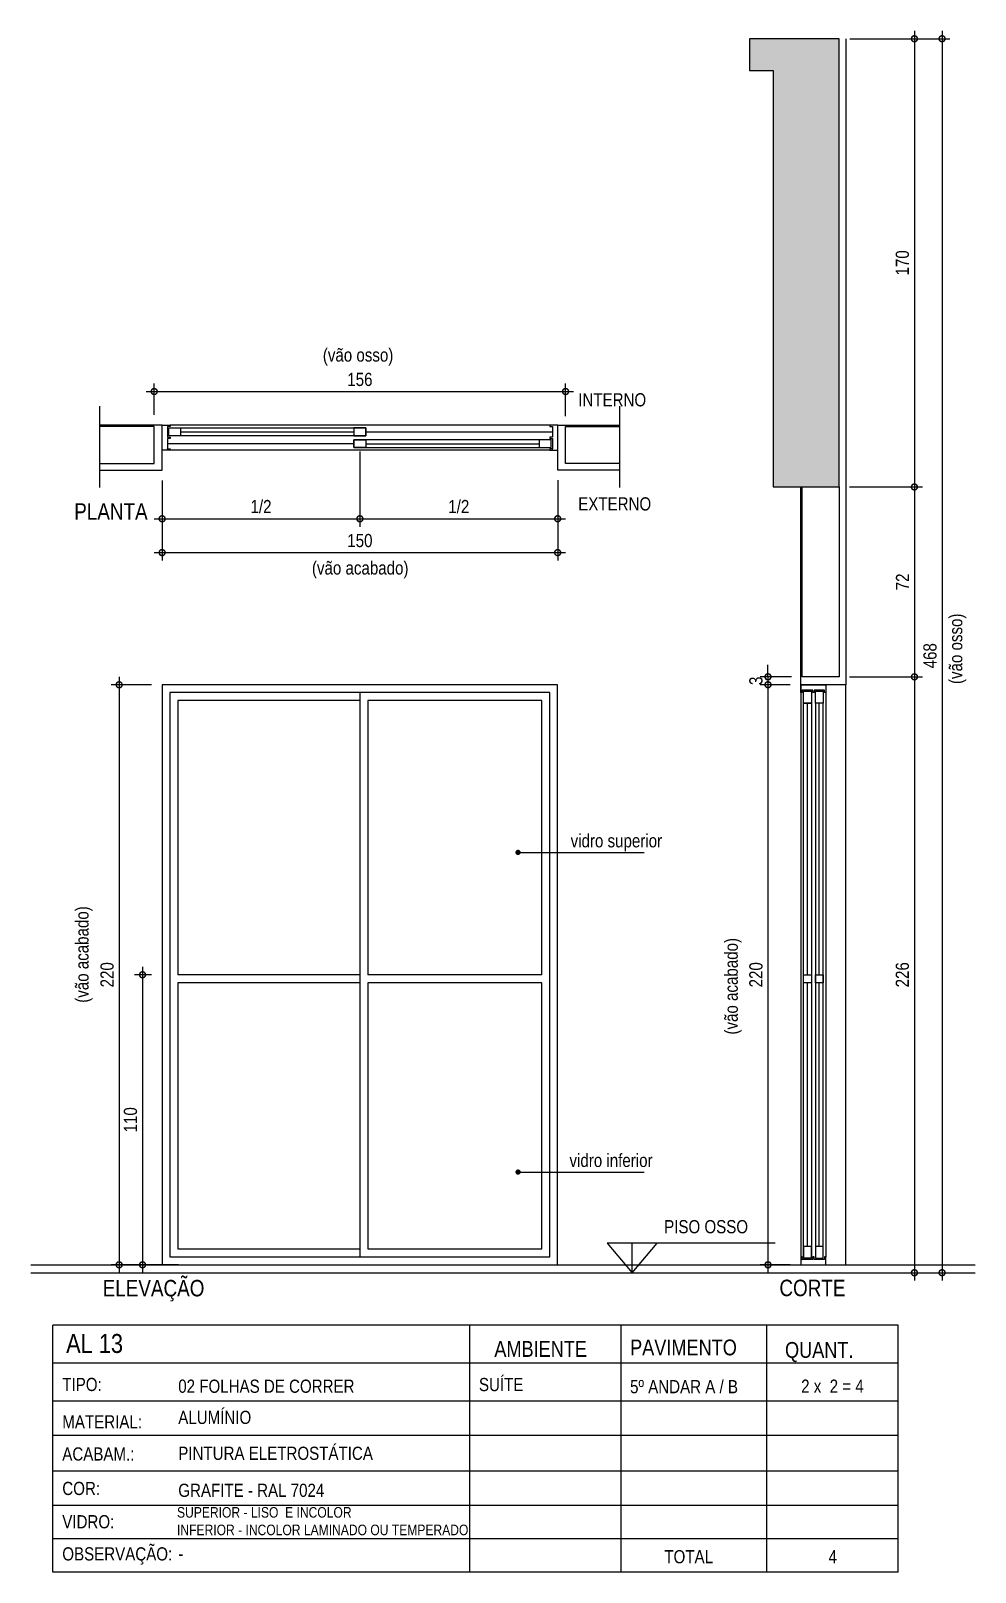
# Model space of a CAD drawing. Header units: metres. Extents: x -0.2 to 51.6, y -20.8 to 5.5.
# Drawn here: x 0 to 3.58, y -6.66 to -0.81 of the extents above; entities that cross this region are included whole.
import ezdxf

# ---------------------------------------------------------------- set-up
doc = ezdxf.new("R2010")
doc.units = ezdxf.units.M
for name, color, linetype in [('AR-CAIXILHO', 1, 'Continuous'), ('ARQ-ALV ACAB', 4, 'Continuous'), ('ARQ-ALV OSSO', 5, 'Continuous'), ('ARQ-AUX', 7, 'Continuous'), ('ARQ-AUX1 @ 1', 1, 'Continuous'), ('ARQ-AUX2', 2, 'Continuous'), ('ARQ-CAX', 1, 'Continuous'), ('ARQ-DIM', 2, 'Continuous'), ('ARQ-ENCH', 1, 'Continuous'), ('ARQ-SIM', 1, 'Continuous'), ('ARQ-TXT', 2, 'Continuous'), ('ARQ-TXT01', 2, 'Continuous'), ('ES-CORTE', 2, 'Continuous')]:
    doc.layers.add(name, color=color, linetype=linetype)
doc.styles.add('Adesa', font='ARIALN.TTF')
doc.styles.add('ROMANS', font='romans', dxfattribs={"height": 0.2})
doc.dimstyles.new('1-25ARQ', dxfattribs={"dimscale": 0.25, "dimtxt": 0.2, "dimasz": 0.08, "dimexe": 0.16, "dimexo": 0.1, "dimgap": 0.1, "dimtad": 1, "dimzin": 4, "dimdsep": 46, "dimtxsty": 'ROMANS', "dimblk": 'DOT', "dimcen": 0.1, "dimclrd": 1, "dimclre": 1, "dimclrt": 3, "dimadec": 0, "dimazin": 0, "dimtfac": 1, "dimtix": 1, "dimtmove": 2, "dimatfit": 3, "dimldrblk": 'DOT', "dimfxl": 1, "dimtolj": 1, "dimtzin": 4, "dimlwd": -1, "dimlwe": -1, "dimarcsym": 0})
doc.dimstyles.new('ADESA 1-0025', dxfattribs={"dimtxt": 0.05, "dimasz": 0.045, "dimexe": 0.03, "dimexo": 0.04, "dimgap": 0.02, "dimtad": 1, "dimtoh": 1, "dimdec": 0, "dimlfac": 100, "dimzin": 4, "dimtxsty": 'Adesa', "dimblk": 'DOTSMALL', "dimcen": 1, "dimdle": 0.03, "dimclrd": 1, "dimclre": 1, "dimclrt": 256, "dimazin": 1, "dimtm": 1e-09, "dimtfac": 1, "dimtdec": 0, "dimtix": 1, "dimtmove": 2, "dimatfit": 0, "dimldrblk": 'DOTSMALL', "dimfxl": 0.8, "dimtvp": 2, "dimtolj": 1, "dimtzin": 0, "dimarcsym": 0})

# ---------------------------------------------------------------- blocks, each defined once
blk = doc.blocks.new('_DotSmall')
at = {"color": 0, "linetype": 'ByBlock', "const_width": 0.5}
blk.add_lwpolyline([(-0.0625, 0, 1), (0.0625, 0, 1)], format="xyb", close=True, dxfattribs=at)
blk = doc.blocks.new('*D212')
at = {"layer": 'ARQ-DIM', "color": 1, "lineweight": -2, "transparency": 16777216}
for p, q in [((0.4979, -2.5203), (0.4979, -2.8234)), ((1.9979, -2.5203), (1.9979, -2.8234)), ((0.4679, -2.7934), (2.0279, -2.7934))]:
    blk.add_line(p, q, dxfattribs=at)
at = {"layer": 'Defpoints', "color": 0, "transparency": 16777216}
for p in [(0.4979, -2.4803), (1.9979, -2.4803), (1.9979, -2.7934)]:
    blk.add_point(p, dxfattribs=at)
at = {"layer": 'ARQ-DIM', "color": 1, "lineweight": -2, "transparency": 16777216, "xscale": 0.045, "yscale": 0.045, "zscale": 0.045, "rotation": 180}
blk.add_blockref('_DotSmall', (0.4979, -2.7934), dxfattribs=at)
at = {"layer": 'ARQ-DIM', "color": 1, "lineweight": -2, "transparency": 16777216, "xscale": 0.045, "yscale": 0.045, "zscale": 0.045}
blk.add_blockref('_DotSmall', (1.9979, -2.7934), dxfattribs=at)
at = {"layer": 'ARQ-DIM', "transparency": 16777216, "insert": (1.2479, -2.7479), "char_height": 0.05, "attachment_point": 5, "style": 'Adesa'}
blk.add_mtext('\\A1;150', dxfattribs=at)
blk = doc.blocks.new('*D204')
at = {"layer": 'ARQ-DIM', "color": 1, "lineweight": -2, "transparency": 16777216}
for p, q in [((0.3349, -3.2645), (0.3349, -5.5245)), ((0.4579, -3.2945), (0.3049, -3.2945)), ((0.4579, -5.4945), (0.3049, -5.4945))]:
    blk.add_line(p, q, dxfattribs=at)
at = {"layer": 'Defpoints', "color": 0, "transparency": 16777216}
for p in [(0.4979, -3.2945), (0.3349, -5.4945), (0.4979, -5.4945)]:
    blk.add_point(p, dxfattribs=at)
at = {"layer": 'ARQ-DIM', "color": 1, "lineweight": -2, "transparency": 16777216, "xscale": 0.045, "yscale": 0.045, "zscale": 0.045}
for p, rotation in [((0.3349, -3.2945), 90), ((0.3349, -5.4945), 270)]:
    blk.add_blockref('_DotSmall', p, dxfattribs=dict(at, rotation=rotation))
at = {"layer": 'ARQ-DIM', "transparency": 16777216, "insert": (0.2894, -4.3945), "char_height": 0.05, "attachment_point": 5, "rotation": 90, "style": 'Adesa'}
blk.add_mtext('\\A1;220', dxfattribs=at)
blk = doc.blocks.new('*D213')
at = {"layer": 'ARQ-DIM', "color": 1, "lineweight": -2, "transparency": 16777216}
for p, q in [((0.4679, -2.2703), (0.4679, -2.1524)), ((2.0279, -2.2753), (2.0279, -2.1524)), ((0.4379, -2.1824), (2.0579, -2.1824))]:
    blk.add_line(p, q, dxfattribs=at)
at = {"layer": 'Defpoints', "color": 0, "transparency": 16777216}
for p in [(2.0279, -2.1824), (0.4679, -2.3103), (2.0279, -2.3153)]:
    blk.add_point(p, dxfattribs=at)
at = {"layer": 'ARQ-DIM', "color": 1, "lineweight": -2, "transparency": 16777216, "xscale": 0.045, "yscale": 0.045, "zscale": 0.045, "rotation": 180}
blk.add_blockref('_DotSmall', (0.4679, -2.1824), dxfattribs=at)
at = {"layer": 'ARQ-DIM', "color": 1, "lineweight": -2, "transparency": 16777216, "xscale": 0.045, "yscale": 0.045, "zscale": 0.045}
blk.add_blockref('_DotSmall', (2.0279, -2.1824), dxfattribs=at)
at = {"layer": 'ARQ-DIM', "transparency": 16777216, "insert": (1.2479, -2.1369), "char_height": 0.05, "attachment_point": 5, "style": 'Adesa'}
blk.add_mtext('\\A1;156', dxfattribs=at)
blk = doc.blocks.new('*D205')
at = {"layer": 'ARQ-DIM', "color": 1, "lineweight": -2, "transparency": 16777216}
for p, q in [((1.2479, -2.4103), (1.2479, -2.695)), ((0.4979, -2.5454), (0.4979, -2.695)), ((0.4679, -2.665), (1.2779, -2.665))]:
    blk.add_line(p, q, dxfattribs=at)
at = {"layer": 'Defpoints', "color": 0, "transparency": 16777216}
for p in [(1.2479, -2.3703), (0.4979, -2.5054), (1.2479, -2.665)]:
    blk.add_point(p, dxfattribs=at)
at = {"layer": 'ARQ-DIM', "color": 1, "lineweight": -2, "transparency": 16777216, "xscale": 0.045, "yscale": 0.045, "zscale": 0.045, "rotation": 180}
blk.add_blockref('_DotSmall', (0.4979, -2.665), dxfattribs=at)
at = {"layer": 'ARQ-DIM', "color": 1, "lineweight": -2, "transparency": 16777216, "xscale": 0.045, "yscale": 0.045, "zscale": 0.045}
blk.add_blockref('_DotSmall', (1.2479, -2.665), dxfattribs=at)
at = {"layer": 'ARQ-DIM', "transparency": 16777216, "insert": (0.8729, -2.6191), "char_height": 0.05, "attachment_point": 5, "style": 'Adesa'}
blk.add_mtext('\\A1;1/2', dxfattribs=at)
blk = doc.blocks.new('*D206')
at = {"layer": 'ARQ-DIM', "color": 1, "lineweight": -2, "transparency": 16777216}
for p, q in [((1.2479, -2.4103), (1.2479, -2.695)), ((1.9979, -2.518), (1.9979, -2.695)), ((1.2179, -2.665), (2.0279, -2.665))]:
    blk.add_line(p, q, dxfattribs=at)
at = {"layer": 'Defpoints', "color": 0, "transparency": 16777216}
for p in [(1.2479, -2.3703), (1.9979, -2.478), (1.9979, -2.665)]:
    blk.add_point(p, dxfattribs=at)
at = {"layer": 'ARQ-DIM', "color": 1, "lineweight": -2, "transparency": 16777216, "xscale": 0.045, "yscale": 0.045, "zscale": 0.045, "rotation": 180}
blk.add_blockref('_DotSmall', (1.2479, -2.665), dxfattribs=at)
at = {"layer": 'ARQ-DIM', "color": 1, "lineweight": -2, "transparency": 16777216, "xscale": 0.045, "yscale": 0.045, "zscale": 0.045}
blk.add_blockref('_DotSmall', (1.9979, -2.665), dxfattribs=at)
at = {"layer": 'ARQ-DIM', "transparency": 16777216, "insert": (1.6229, -2.6191), "char_height": 0.05, "attachment_point": 5, "style": 'Adesa'}
blk.add_mtext('\\A1;1/2', dxfattribs=at)
blk = doc.blocks.new('*D207')
at = {"layer": 'ARQ-DIM', "color": 1, "lineweight": -2, "transparency": 16777216}
for p, q in [((0.4236, -4.3645), (0.4236, -5.5245)), ((0.4579, -4.3945), (0.3936, -4.3945)), ((0.5595, -5.4945), (0.3936, -5.4945))]:
    blk.add_line(p, q, dxfattribs=at)
at = {"layer": 'Defpoints', "color": 0, "transparency": 16777216}
for p in [(0.4979, -4.3945), (0.4236, -5.4945), (0.5995, -5.4945)]:
    blk.add_point(p, dxfattribs=at)
at = {"layer": 'ARQ-DIM', "color": 1, "lineweight": -2, "transparency": 16777216, "xscale": 0.045, "yscale": 0.045, "zscale": 0.045}
for p, rotation in [((0.4236, -4.3945), 90), ((0.4236, -5.4945), 270)]:
    blk.add_blockref('_DotSmall', p, dxfattribs=dict(at, rotation=rotation))
at = {"layer": 'ARQ-DIM', "transparency": 16777216, "insert": (0.378, -4.9445), "char_height": 0.05, "attachment_point": 5, "rotation": 90, "style": 'Adesa'}
blk.add_mtext('\\A1;110', dxfattribs=at)
blk = doc.blocks.new('*D208')
at = {"layer": 'ARQ-DIM', "color": 1, "lineweight": -2, "transparency": 16777216}
for p, q in [((3.3508, -0.8145), (3.3508, -2.5745)), ((3.1056, -0.8445), (3.3808, -0.8445)), ((3.1051, -2.5445), (3.3808, -2.5445))]:
    blk.add_line(p, q, dxfattribs=at)
at = {"layer": 'Defpoints', "color": 0, "transparency": 16777216}
for p in [(3.0656, -0.8445), (3.0651, -2.5445), (3.3508, -2.5445)]:
    blk.add_point(p, dxfattribs=at)
at = {"layer": 'ARQ-DIM', "color": 1, "lineweight": -2, "transparency": 16777216, "xscale": 0.045, "yscale": 0.045, "zscale": 0.045}
for p, rotation in [((3.3508, -0.8445), 90), ((3.3508, -2.5445), 270)]:
    blk.add_blockref('_DotSmall', p, dxfattribs=dict(at, rotation=rotation))
at = {"layer": 'ARQ-DIM', "transparency": 16777216, "insert": (3.3053, -1.6945), "char_height": 0.05, "attachment_point": 5, "rotation": 90, "style": 'Adesa'}
blk.add_mtext('\\A1;170', dxfattribs=at)
blk = doc.blocks.new('*D209')
at = {"layer": 'ARQ-DIM', "color": 1, "lineweight": -2, "transparency": 16777216}
for p, q in [((3.3207, -3.2645), (3.3808, -3.2645)), ((3.3508, -3.2345), (3.3508, -5.5545)), ((3.2329, -5.5245), (3.3808, -5.5245))]:
    blk.add_line(p, q, dxfattribs=at)
at = {"layer": 'Defpoints', "color": 0, "transparency": 16777216}
for p in [(3.2807, -3.2645), (3.1929, -5.5245), (3.3508, -5.5245)]:
    blk.add_point(p, dxfattribs=at)
at = {"layer": 'ARQ-DIM', "color": 1, "lineweight": -2, "transparency": 16777216, "xscale": 0.045, "yscale": 0.045, "zscale": 0.045}
for p, rotation in [((3.3508, -3.2645), 90), ((3.3508, -5.5245), 270)]:
    blk.add_blockref('_DotSmall', p, dxfattribs=dict(at, rotation=rotation))
at = {"layer": 'ARQ-DIM', "transparency": 16777216, "insert": (3.3053, -4.3945), "char_height": 0.05, "attachment_point": 5, "rotation": 90, "style": 'Adesa'}
blk.add_mtext('\\A1;226', dxfattribs=at)
blk = doc.blocks.new('*D203')
at = {"layer": 'ARQ-DIM', "color": 1, "lineweight": -2, "transparency": 16777216}
for p, q in [((3.4556, -0.8145), (3.4556, -5.5545)), ((3.3829, -0.8445), (3.4856, -0.8445)), ((3.3468, -5.5245), (3.4856, -5.5245))]:
    blk.add_line(p, q, dxfattribs=at)
at = {"layer": 'Defpoints', "color": 0, "transparency": 16777216}
for p in [(3.3429, -0.8445), (3.3068, -5.5245), (3.4556, -5.5245)]:
    blk.add_point(p, dxfattribs=at)
at = {"layer": 'ARQ-DIM', "color": 1, "lineweight": -2, "transparency": 16777216, "xscale": 0.045, "yscale": 0.045, "zscale": 0.045}
for p, rotation in [((3.4556, -0.8445), 90), ((3.4556, -5.5245), 270)]:
    blk.add_blockref('_DotSmall', p, dxfattribs=dict(at, rotation=rotation))
at = {"layer": 'ARQ-DIM', "transparency": 16777216, "insert": (3.4101, -3.1845), "char_height": 0.05, "attachment_point": 5, "rotation": 90, "style": 'Adesa'}
blk.add_mtext('\\A1;468', dxfattribs=at)
blk = doc.blocks.new('*U18')
at = {"color": 0, "linetype": 'ByBlock', "ltscale": 0.5}
for points in [[(0.02, -0.045), (0.03, -0.045), (0.03, -0.05), (0.02, -0.05), (0.02, -0.09), (0.03, -0.09), (0.03, -0.095), (0.02, -0.095), (0.02, -0.09), (0.03, -0.09), (0.03, -0.095), (0, -0.095), (0, 0), (0.03, 0), (0.03, -0.005), (0.02, -0.005), (0.02, -0.045)], [(1.48, -0.045), (1.47, -0.045), (1.47, -0.05), (1.48, -0.05), (1.48, -0.09), (1.47, -0.09), (1.47, -0.095), (1.48, -0.095), (1.48, -0.09), (1.47, -0.09), (1.47, -0.095), (1.5, -0.095), (1.5, 0), (1.47, 0), (1.47, -0.005), (1.48, -0.005), (1.48, -0.045)], [(0.025, -0.01), (0.07, -0.01), (0.07, -0.04), (0.025, -0.04)], [(0.7725, -0.01), (0.7275, -0.01), (0.7275, -0.04), (0.7725, -0.04)], [(0.7275, -0.055), (0.7725, -0.055), (0.7725, -0.085), (0.7275, -0.085)], [(1.475, -0.055), (1.43, -0.055), (1.43, -0.085), (1.475, -0.085)]]:
    blk.add_lwpolyline(points, close=True, dxfattribs=at)
at = {"color": 8, "linetype": 'ByBlock', "ltscale": 0.5}
for points in [[(1.47, 0), (0.03, 0)], [(0.7725, -0.025), (1.48, -0.025)], [(0.7275, -0.07), (0.02, -0.07)], [(1.47, -0.095), (0.03, -0.095)]]:
    blk.add_lwpolyline(points, dxfattribs=at)
at = {"color": 7, "linetype": 'ByBlock', "ltscale": 0.5}
for points in [[(0.7725, -0.01), (0.7725, -0.04), (0.025, -0.04), (0.025, -0.01)], [(0.7275, -0.055), (0.7275, -0.085), (1.475, -0.085), (1.475, -0.055)]]:
    blk.add_lwpolyline(points, close=True, dxfattribs=at)
for points in [[(0.07, -0.025), (0.7275, -0.025)], [(0.7725, -0.07), (1.43, -0.07)]]:
    blk.add_lwpolyline(points, dxfattribs=at)
blk = doc.blocks.new('*D210')
at = {"layer": 'ARQ-DIM', "color": 1, "lineweight": -2, "transparency": 16777216}
for p, q in [((2.7955, -3.2645), (2.7955, -5.5245)), ((2.8794, -3.2945), (2.7655, -3.2945)), ((2.8801, -5.4945), (2.7655, -5.4945))]:
    blk.add_line(p, q, dxfattribs=at)
at = {"layer": 'Defpoints', "color": 0, "transparency": 16777216}
for p in [(2.9194, -3.2945), (2.7955, -5.4945), (2.9201, -5.4945)]:
    blk.add_point(p, dxfattribs=at)
at = {"layer": 'ARQ-DIM', "color": 1, "lineweight": -2, "transparency": 16777216, "xscale": 0.045, "yscale": 0.045, "zscale": 0.045}
for p, rotation in [((2.7955, -3.2945), 90), ((2.7955, -5.4945), 270)]:
    blk.add_blockref('_DotSmall', p, dxfattribs=dict(at, rotation=rotation))
at = {"layer": 'ARQ-DIM', "transparency": 16777216, "insert": (2.7499, -4.3945), "char_height": 0.05, "attachment_point": 5, "rotation": 90, "style": 'Adesa'}
blk.add_mtext('\\A1;220', dxfattribs=at)
blk = doc.blocks.new('*D211')
at = {"layer": 'ARQ-DIM', "color": 1, "lineweight": -2, "transparency": 16777216}
for p, q in [((2.8844, -3.2645), (2.7655, -3.2645)), ((2.7955, -3.2645), (2.7955, -3.2195)), ((2.7955, -3.2645), (2.7955, -3.2945)), ((2.8794, -3.2945), (2.7655, -3.2945)), ((2.7955, -3.2945), (2.7955, -3.3395))]:
    blk.add_line(p, q, dxfattribs=at)
at = {"layer": 'Defpoints', "color": 0, "transparency": 16777216}
for p in [(2.9244, -3.2645), (2.7955, -3.2945), (2.9194, -3.2945)]:
    blk.add_point(p, dxfattribs=at)
at = {"layer": 'ARQ-DIM', "color": 1, "lineweight": -2, "transparency": 16777216, "xscale": 0.045, "yscale": 0.045, "zscale": 0.045}
for p, rotation in [((2.7955, -3.2645), 270), ((2.7955, -3.2945), 90)]:
    blk.add_blockref('_DotSmall', p, dxfattribs=dict(at, rotation=rotation))
at = {"layer": 'ARQ-DIM', "transparency": 16777216, "insert": (2.7499, -3.2795), "char_height": 0.05, "attachment_point": 5, "rotation": 90, "style": 'Adesa'}
blk.add_mtext('\\A1;3', dxfattribs=at)
blk = doc.blocks.new('*D214')
at = {"layer": 'ARQ-DIM', "color": 1, "lineweight": -2, "transparency": 16777216}
for p, q in [((3.1051, -2.5445), (3.3808, -2.5445)), ((3.3508, -2.5145), (3.3508, -3.2945)), ((3.1051, -3.2645), (3.3808, -3.2645))]:
    blk.add_line(p, q, dxfattribs=at)
at = {"layer": 'Defpoints', "color": 0, "transparency": 16777216}
for p in [(3.0651, -2.5445), (3.0651, -3.2645), (3.3508, -3.2645)]:
    blk.add_point(p, dxfattribs=at)
at = {"layer": 'ARQ-DIM', "color": 1, "lineweight": -2, "transparency": 16777216, "xscale": 0.045, "yscale": 0.045, "zscale": 0.045}
for p, rotation in [((3.3508, -2.5445), 90), ((3.3508, -3.2645), 270)]:
    blk.add_blockref('_DotSmall', p, dxfattribs=dict(at, rotation=rotation))
at = {"layer": 'ARQ-DIM', "transparency": 16777216, "insert": (3.3057, -2.9045), "char_height": 0.05, "attachment_point": 5, "rotation": 90, "style": 'Adesa'}
blk.add_mtext('\\A1;72', dxfattribs=at)
blk = doc.blocks.new('V P 150x220')
for p, q in [((0.06, 1.1), (0.72, 1.1)), ((0.06, 1.07), (0.72, 1.07)), ((0.75, 1.1), (1.44, 1.1)), ((0.75, 1.07), (1.44, 1.07))]:
    blk.add_line(p, q)
for points in [[(0, 2.2), (1.5, 2.2), (1.5, 0), (0, 0)], [(0.03, 2.17), (1.47, 2.17), (1.47, 0.03), (0.03, 0.03)]]:
    blk.add_lwpolyline(points, close=True)
for points in [[(0.75, 2.17), (0.75, 0.03)], [(0.06, 1.1), (0.06, 2.14), (0.72, 2.14)], [(0.72, 2.14), (0.72, 1.1)], [(0.75, 2.14), (1.44, 2.14), (1.44, 1.1)], [(0.72, 0.06), (0.06, 0.06), (0.06, 1.07)], [(0.72, 1.07), (0.72, 0.06)], [(1.44, 1.07), (1.44, 0.06), (0.75, 0.06)]]:
    blk.add_lwpolyline(points)
blk = doc.blocks.new('*U244')
at = {"layer": 'AR-CAIXILHO', "color": 1}
for points in [[(0.01, 1.1), (0.04, 1.1), (0.04, 1.07), (0.01, 1.07)], [(0.055, 1.1), (0.085, 1.1), (0.085, 1.07), (0.055, 1.07)]]:
    blk.add_lwpolyline(points, close=True, dxfattribs=at)
at = {"layer": 'ARQ-CAX', "color": 8, "linetype": 'ByBlock', "ltscale": 0.5}
for points in [[(0, 2.2), (0, 0.03)], [(0.095, 2.2), (0.095, 0.03)]]:
    blk.add_lwpolyline(points, dxfattribs=at)
at = {"layer": 'ARQ-CAX', "linetype": 'ByBlock', "ltscale": 0.5}
for points in [[(0.05, 2.18), (0.05, 2.17), (0.045, 2.17), (0.045, 2.18), (0.005, 2.18), (0.005, 2.17), (0, 2.17), (0, 2.18), (0.005, 2.18), (0.005, 2.17), (0, 2.17), (0, 2.2), (0.095, 2.2), (0.095, 2.17), (0.09, 2.17), (0.09, 2.18), (0.05, 2.18)], [(0.04, 2.175), (0.04, 2.13), (0.01, 2.13), (0.01, 2.175)], [(0.085, 2.175), (0.085, 2.13), (0.055, 2.13), (0.055, 2.175)], [(0.04, 0.025), (0.04, 0.07), (0.01, 0.07), (0.01, 0.025)], [(0.085, 0.025), (0.085, 0.07), (0.055, 0.07), (0.055, 0.025)], [(0.05, 0.02), (0.05, 0.03), (0.045, 0.03), (0.045, 0.02), (0.005, 0.02), (0.005, 0.03), (0, 0.03), (0, 0.02), (0.005, 0.02), (0.005, 0.03), (0, 0.03), (0, 0), (0.095, 0), (0.095, 0.03), (0.09, 0.03), (0.09, 0.02), (0.05, 0.02)]]:
    blk.add_lwpolyline(points, close=True, dxfattribs=at)
at = {"layer": 'ARQ-CAX', "color": 7, "linetype": 'ByBlock', "ltscale": 0.5}
for points in [[(0.04, 0.025), (0.01, 0.025), (0.01, 2.13), (0.04, 2.13)], [(0.085, 2.13), (0.055, 2.13), (0.055, 0.025), (0.085, 0.025)]]:
    blk.add_lwpolyline(points, close=True, dxfattribs=at)
for points in [[(0.025, 1.1), (0.025, 2.13)], [(0.07, 1.1), (0.07, 2.13)], [(0.025, 0.07), (0.025, 1.07)], [(0.07, 0.07), (0.07, 1.07)]]:
    blk.add_lwpolyline(points, dxfattribs=at)
blk = doc.blocks.new('_Dot')
at = {"color": 0, "linetype": 'ByBlock', "lineweight": -2}
blk.add_line((-0.5, 0), (-1, 0), dxfattribs=at)
at = {"color": 0, "linetype": 'ByBlock', "const_width": 0.5}
blk.add_lwpolyline([(-0.25, 0, 1), (0.25, 0, 1)], format="xyb", close=True, dxfattribs=at)
blk = doc.blocks.new('ALUMINIO')
h = blk.add_hatch(color=8)
h.dxf.hatch_style = 1
h.paths.add_polyline_path([(2.8151, -2.5445), (3.0651, -2.5445), (3.0651, -0.8445), (2.7251, -0.8445), (2.7251, -0.9645), (2.8151, -0.9645)])
at = {"color": 8}
blk.add_line((2.7251, -0.8445), (2.7251, -0.9645), dxfattribs=at)
at = {"layer": 'ARQ-ALV ACAB', "ltscale": 0.05}
blk.add_line((0, -5.4945), (3.5812, -5.4945), dxfattribs=at)
at = {"layer": 'ARQ-ALV ACAB'}
blk.add_lwpolyline([(3.0901, -0.8445), (3.0901, -3.2945), (2.9201, -3.2945), (2.9201, -2.5445)], dxfattribs=at)
at = {"layer": 'ARQ-ALV ACAB', "ltscale": 0.05}
for points in [[(0.2632, -2.4803), (0.4979, -2.4803), (0.4979, -2.3103), (0.2622, -2.3103)], [(2.2325, -2.4803), (1.9979, -2.4803), (1.9979, -2.3103), (2.2325, -2.3103)]]:
    blk.add_lwpolyline(points, dxfattribs=at)
at = {"layer": 'ARQ-ALV OSSO', "ltscale": 0.05}
for points in [[(0.2632, -2.4553), (0.4679, -2.4553), (0.4679, -2.3153), (0.2632, -2.3153)], [(2.2325, -2.4553), (2.0279, -2.4553), (2.0279, -2.3153), (2.2325, -2.3153)]]:
    blk.add_lwpolyline(points, dxfattribs=at)
at = {"layer": 'ARQ-ALV OSSO'}
blk.add_lwpolyline([(3.0651, -2.5445), (3.0651, -3.2645), (2.9251, -3.2645), (2.9251, -2.5445)], dxfattribs=at)
at = {"layer": 'ARQ-AUX'}
blk.add_lwpolyline([(3.0901, -5.4945), (3.0901, -3.2945)], dxfattribs=at)
at = {"layer": 'ARQ-AUX2'}
blk.add_lwpolyline([(2.7251, -0.9645), (2.8151, -0.9645), (2.8151, -2.5445), (3.0651, -2.5445), (3.0651, -0.8445), (2.7251, -0.8445)], dxfattribs=at)
at = {"layer": 'ARQ-DIM'}
blk.add_lwpolyline([(2.8221, -5.412), (2.1859, -5.412), (2.2808, -5.5245), (2.3758, -5.412), (2.1859, -5.412), (2.2808, -5.5245), (2.2808, -5.412)], dxfattribs=at)
at = {"layer": 'ARQ-ENCH', "ltscale": 0.01}
for p, q in [((0.2622, -2.5469), (0.2622, -2.2379)), ((2.2336, -2.5469), (2.2336, -2.2379)), ((3.2895, -5.7233), (0.0834, -5.7233)), ((0.0834, -6.6602), (0.0834, -5.7233)), ((1.6648, -6.6602), (1.6648, -5.7233)), ((1.6648, -6.6602), (1.6648, -5.7233)), ((2.2379, -5.7233), (2.2379, -6.6602)), ((2.7903, -5.7233), (2.7903, -6.6602)), ((3.2895, -6.6602), (3.2895, -5.7233)), ((3.2895, -5.8672), (0.0834, -5.8672)), ((3.2895, -6.011), (0.0834, -6.011)), ((3.2895, -6.1417), (0.0834, -6.1417)), ((3.2895, -6.2768), (0.0834, -6.2768)), ((3.2895, -6.4075), (0.0834, -6.4075)), ((3.2895, -6.5338), (0.0834, -6.5338)), ((3.2895, -6.6602), (0.0834, -6.6602))]:
    blk.add_line(p, q, dxfattribs=at)
at = {"layer": 'ES-CORTE'}
blk.add_line((0, -5.5245), (3.5812, -5.5245), dxfattribs=at)
blk.add_blockref('*U244', (2.9201, -5.4945))
at = {"layer": 'ARQ-AUX1 @ 1'}
blk.add_blockref('*U18', (0.4979, -2.3103), dxfattribs=at)
at = {"layer": 'ARQ-CAX', "xscale": -1}
blk.add_blockref('V P 150x220', (1.9977, -5.4945), dxfattribs=at)
at = {"layer": 'ARQ-TXT', "attachment_point": 1, "style": 'Adesa'}
for s, insert, char_height, width in [('(vão osso)', (1.1073, -2.0189), 0.05, 0.551174), ('PLANTA', (0.1646, -2.606), 0.0625, 0.551174), ('(vão acabado)', (1.066, -2.8265), 0.05, 0.551174), ('vidro superior', (2.047, -3.8612), 0.05, 0.551174), ('vidro inferior', (2.0427, -5.0734), 0.05, 0.551174), ('PISO OSSO', (2.4016, -5.3249), 0.05, 0.88), ('ELEVAÇÃO', (0.2724, -5.5517), 0.0625, 0.551174), ('CORTE', (2.8388, -5.5509), 0.0625, 0.551174)]:
    blk.add_mtext(s, dxfattribs=dict(at, insert=insert, char_height=char_height, width=width))
at = {"layer": 'ARQ-TXT', "ltscale": 0.01, "style": 'Adesa'}
for s, insert, char_height, width, attachment_point in [('INTERNO', (2.0758, -2.1888), 0.05, 0.686828, 1), ('EXTERNO', (2.0758, -2.5836), 0.05, 0.686828, 1), ('AL 13', (0.134, -5.7568), 0.072, 0.605305, 1), ('AMBIENTE', (1.9334, -5.7836), 0.06, 0.467927, 2), ('PAVIMENTO', (2.2726, -5.8083), 0.06, 0.336611, 4), ('QUANT.', (2.9899, -5.7873), 0.06, 0.39922, 2), ('TIPO:', (0.1193, -5.9233), 0.05, 0.166457, 1), ('02 FOLHAS DE CORRER', (0.5591, -5.9299), 0.05, 1.067594, 1), ('SUÍTE ', (1.6994, -5.949), 0.05, 0.467927, 4), ('5º ANDAR A / B', (2.2726, -5.9569), 0.05, 0.55993, 4), ('2 x  2 = 4', (3.0399, -5.9549), 0.05, 0.49922, 5), ('MATERIAL:', (0.1193, -6.0649), 0.05, 0.336303, 1), ('ALUMÍNIO', (0.5591, -6.0481), 0.05, 1.067594, 1), ('ACABAM.:', (0.1193, -6.1869), 0.05, 0.336303, 1), ('PINTURA ELETROSTÁTICA', (0.5591, -6.1842), 0.05, 1.067594, 1), ('COR:', (0.1193, -6.3176), 0.05, 0.336303, 1), ('GRAFITE - RAL 7024', (0.5591, -6.3247), 0.05, 1.067594, 1), ('VIDRO:', (0.1193, -6.4439), 0.05, 0.336303, 1), ('OBSERVAÇÃO:', (0.1193, -6.5658), 0.05, 0.336303, 1), ('-', (0.5591, -6.5651), 0.05, 1.067594, 1), ('TOTAL', (2.4947, -6.5765), 0.05, 0.410919, 2), ('4', (3.0411, -6.5765), 0.05, 0.39922, 2)]:
    blk.add_mtext(s, dxfattribs=dict(at, insert=insert, char_height=char_height, width=width, attachment_point=attachment_point))
at = {"layer": 'ARQ-TXT', "ltscale": 0.01, "char_height": 0.05, "width": 0.88, "attachment_point": 1, "rotation": 90, "style": 'Adesa'}
for s, insert in [('{\\fArial Narrow|b0|i0|c0|p34;(vão osso)}', (3.4823, -3.2919)), ('{\\fArial Narrow|b0|i0|c0|p34;(vão acabado)}', (0.1689, -4.5007)), ('{\\fArial Narrow|b0|i0|c0|p34;(vão acabado)}', (2.6309, -4.6212))]:
    blk.add_mtext(s, dxfattribs=dict(at, insert=insert))
at = {"layer": 'ARQ-TXT01', "ltscale": 0.01, "insert": (0.5544, -6.4133), "char_height": 0.04, "width": 1.551568, "attachment_point": 1, "style": 'Adesa'}
blk.add_mtext('{\\fArial Narrow|b0|i0|c0|p34;SUPERIOR - LISO  E INCOLOR \\PINFERIOR - INCOLOR LAMINADO OU TEMPERADO}', dxfattribs=at)
at = {"layer": 'ARQ-DIM'}
for base, p1, p2, picture, middle in [((3.3508, -2.5445), (3.0656, -0.8445), (3.0651, -2.5445), '*D208', (3.3053, -1.6945)), ((3.4556, -5.5245), (3.3429, -0.8445), (3.3068, -5.5245), '*D203', (3.4101, -3.1845)), ((3.3508, -3.2645), (3.0651, -2.5445), (3.0651, -3.2645), '*D214', (3.3057, -2.9045)), ((0.3349, -5.4945), (0.4979, -3.2945), (0.4979, -5.4945), '*D204', (0.2894, -4.3945)), ((2.7955, -3.2945), (2.9244, -3.2645), (2.9194, -3.2945), '*D211', (2.7499, -3.2795)), ((2.7955, -5.4945), (2.9194, -3.2945), (2.9201, -5.4945), '*D210', (2.7499, -4.3945)), ((3.3508, -5.5245), (3.2807, -3.2645), (3.1929, -5.5245), '*D209', (3.3053, -4.3945)), ((0.4236, -5.4945), (0.4979, -4.3945), (0.5995, -5.4945), '*D207', (0.378, -4.9445))]:
    dim = blk.add_linear_dim(base=base, p1=p1, p2=p2, angle=90, dimstyle='ADESA 1-0025', dxfattribs=at)
    dim.commit()
    dim.dimension.update_dxf_attribs({"geometry": picture, "text_midpoint": middle})
for base, p1, p2, picture, middle in [((2.0279, -2.1824), (0.4679, -2.3103), (2.0279, -2.3153), '*D213', (1.2479, -2.1369)), ((1.9979, -2.7934), (0.4979, -2.4803), (1.9979, -2.4803), '*D212', (1.2479, -2.7479))]:
    dim = blk.add_linear_dim(base=base, p1=p1, p2=p2, dimstyle='ADESA 1-0025', dxfattribs=at)
    dim.commit()
    dim.dimension.update_dxf_attribs({"geometry": picture, "text_midpoint": middle})
for base, p1, p2, picture, middle in [((1.2479, -2.665), (0.4979, -2.5054), (1.2479, -2.3703), '*D205', (0.8729, -2.6191)), ((1.9979, -2.665), (1.2479, -2.3703), (1.9979, -2.478), '*D206', (1.6229, -2.6191))]:
    dim = blk.add_linear_dim(base=base, p1=p1, p2=p2, text='1/2', dimstyle='ADESA 1-0025', dxfattribs=at)
    dim.commit()
    dim.dimension.update_dxf_attribs({"geometry": picture, "text_midpoint": middle})
at = {"layer": 'ARQ-SIM', "ltscale": 2}
for points in [[(1.8476, -3.9304), (2.3261, -3.9304)], [(1.8476, -5.1426), (2.3261, -5.1426)]]:
    blk.add_leader(points, dimstyle='1-25ARQ', override={"dimgap": 0.1, "dimtad": 0}, dxfattribs=at)

msp = doc.modelspace()

# ---------------------------------------------------------------- block references
msp.add_blockref('ALUMINIO', (0, 0))

doc.saveas('drawing.dxf')
